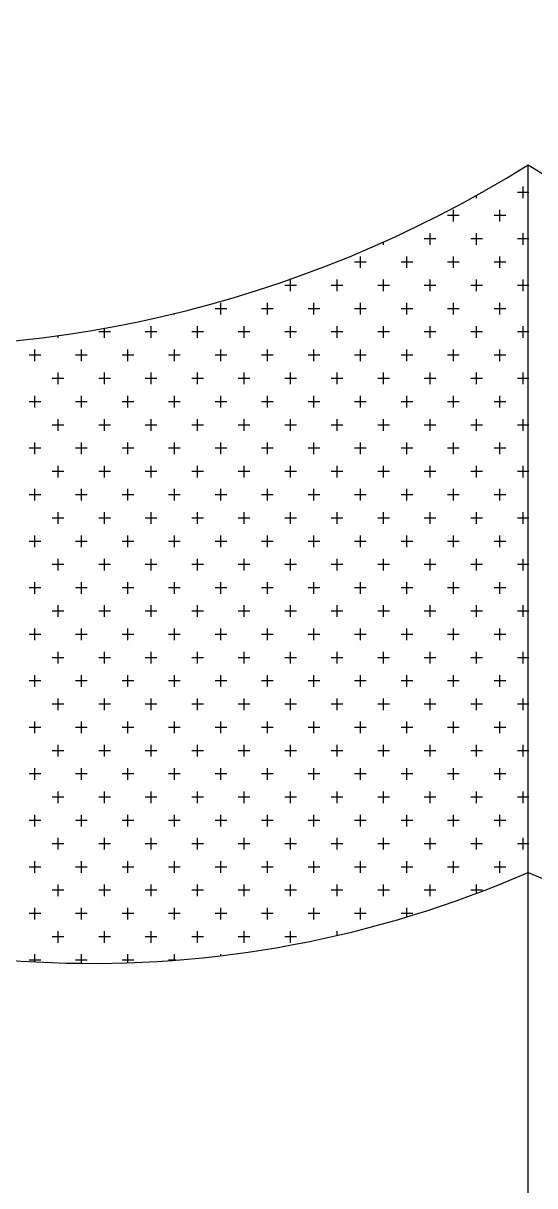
# Model space of a CAD drawing. Header units: millimetres. Extents: x 15433 to 243506, y 235846 to 321695.
# Drawn here: x 133375 to 134475, y 242737 to 245235 of the extents above; entities that cross this region are included whole.
import ezdxf

# ---------------------------------------------------------------- set-up
doc = ezdxf.new("R2010")
doc.units = ezdxf.units.MM

# ---------------------------------------------------------------- blocks, each defined once
blk = doc.blocks.new('A$C5C8F31CE')
for p, q in [((3130.4, 3171.8), (3130.4, 4692.5)), ((3130.4, 1850.7), (3130.4, 3171.8))]:
    blk.add_line(p, q)
at = {"color": 0}
for p, q in [((3019.6, 4620.7), (3019.6, 4627.1)), ((3032.1, 4633.2), (3030.4, 4633.2)), ((3132.1, 4633.2), (3107.1, 4633.2)), ((3119.6, 4620.7), (3119.6, 4645.7)), ((2982.1, 4583.2), (2957.1, 4583.2)), ((2969.6, 4570.7), (2969.6, 4595.7)), ((3082.1, 4583.2), (3057.1, 4583.2)), ((3069.6, 4570.7), (3069.6, 4595.7)), ((2819.6, 4520.7), (2819.6, 4526.8)), ((2932.1, 4533.2), (2907.1, 4533.2)), ((2919.6, 4520.7), (2919.6, 4545.7)), ((3032.1, 4533.2), (3007.1, 4533.2)), ((3019.6, 4520.7), (3019.6, 4545.7)), ((3132.1, 4533.2), (3107.1, 4533.2)), ((3119.6, 4520.7), (3119.6, 4545.7)), ((2782.1, 4483.2), (2757.1, 4483.2)), ((2769.6, 4470.7), (2769.6, 4495.7)), ((2882.1, 4483.2), (2857.1, 4483.2)), ((2869.6, 4470.7), (2869.6, 4495.7)), ((2982.1, 4483.2), (2957.1, 4483.2)), ((2969.6, 4470.7), (2969.6, 4495.7)), ((3082.1, 4483.2), (3057.1, 4483.2)), ((3069.6, 4470.7), (3069.6, 4495.7)), ((2632.1, 4433.2), (2607.1, 4433.2)), ((2619.6, 4420.7), (2619.6, 4445.7)), ((2732.1, 4433.2), (2707.1, 4433.2)), ((2719.6, 4420.7), (2719.6, 4445.7)), ((2832.1, 4433.2), (2807.1, 4433.2)), ((2819.6, 4420.7), (2819.6, 4445.7)), ((2932.1, 4433.2), (2907.1, 4433.2)), ((2919.6, 4420.7), (2919.6, 4445.7)), ((3032.1, 4433.2), (3007.1, 4433.2)), ((3019.6, 4420.7), (3019.6, 4445.7)), ((3132.1, 4433.2), (3107.1, 4433.2)), ((3119.6, 4420.7), (3119.6, 4445.7)), ((2369.6, 4370.7), (2369.6, 4372.9)), ((2482.1, 4383.2), (2457.1, 4383.2)), ((2469.6, 4370.7), (2469.6, 4395.7)), ((2582.1, 4383.2), (2557.1, 4383.2)), ((2569.6, 4370.7), (2569.6, 4395.7)), ((2682.1, 4383.2), (2657.1, 4383.2)), ((2669.6, 4370.7), (2669.6, 4395.7)), ((2782.1, 4383.2), (2757.1, 4383.2)), ((2769.6, 4370.7), (2769.6, 4395.7)), ((2882.1, 4383.2), (2857.1, 4383.2)), ((2869.6, 4370.7), (2869.6, 4395.7)), ((2982.1, 4383.2), (2957.1, 4383.2)), ((2969.6, 4370.7), (2969.6, 4395.7)), ((3082.1, 4383.2), (3057.1, 4383.2)), ((3069.6, 4370.7), (3069.6, 4395.7)), ((2119.6, 4320.7), (2119.6, 4325.4)), ((2232.1, 4333.2), (2207.1, 4333.2)), ((2219.6, 4320.7), (2219.6, 4341.4)), ((2332.1, 4333.2), (2307.1, 4333.2)), ((2319.6, 4320.7), (2319.6, 4345.7)), ((2432.1, 4333.2), (2407.1, 4333.2)), ((2419.6, 4320.7), (2419.6, 4345.7)), ((2532.1, 4333.2), (2507.1, 4333.2)), ((2519.6, 4320.7), (2519.6, 4345.7)), ((2632.1, 4333.2), (2607.1, 4333.2)), ((2619.6, 4320.7), (2619.6, 4345.7)), ((2732.1, 4333.2), (2707.1, 4333.2)), ((2719.6, 4320.7), (2719.6, 4345.7)), ((2832.1, 4333.2), (2807.1, 4333.2)), ((2819.6, 4320.7), (2819.6, 4345.7)), ((2932.1, 4333.2), (2907.1, 4333.2)), ((2919.6, 4320.7), (2919.6, 4345.7)), ((3032.1, 4333.2), (3007.1, 4333.2)), ((3019.6, 4320.7), (3019.6, 4345.7)), ((3132.1, 4333.2), (3107.1, 4333.2)), ((3119.6, 4320.7), (3119.6, 4345.7)), ((2082.1, 4283.2), (2057.1, 4283.2)), ((2069.6, 4270.7), (2069.6, 4295.7)), ((2182.1, 4283.2), (2157.1, 4283.2)), ((2169.6, 4270.7), (2169.6, 4295.7)), ((2282.1, 4283.2), (2257.1, 4283.2)), ((2269.6, 4270.7), (2269.6, 4295.7)), ((2382.1, 4283.2), (2357.1, 4283.2)), ((2369.6, 4270.7), (2369.6, 4295.7)), ((2482.1, 4283.2), (2457.1, 4283.2)), ((2469.6, 4270.7), (2469.6, 4295.7)), ((2582.1, 4283.2), (2557.1, 4283.2)), ((2569.6, 4270.7), (2569.6, 4295.7)), ((2682.1, 4283.2), (2657.1, 4283.2)), ((2669.6, 4270.7), (2669.6, 4295.7)), ((2782.1, 4283.2), (2757.1, 4283.2)), ((2769.6, 4270.7), (2769.6, 4295.7)), ((2882.1, 4283.2), (2857.1, 4283.2)), ((2869.6, 4270.7), (2869.6, 4295.7)), ((2982.1, 4283.2), (2957.1, 4283.2)), ((2969.6, 4270.7), (2969.6, 4295.7)), ((3082.1, 4283.2), (3057.1, 4283.2)), ((3069.6, 4270.7), (3069.6, 4295.7)), ((2132.1, 4233.2), (2107.1, 4233.2)), ((2119.6, 4220.7), (2119.6, 4245.7)), ((2232.1, 4233.2), (2207.1, 4233.2)), ((2219.6, 4220.7), (2219.6, 4245.7)), ((2332.1, 4233.2), (2307.1, 4233.2)), ((2319.6, 4220.7), (2319.6, 4245.7)), ((2432.1, 4233.2), (2407.1, 4233.2)), ((2419.6, 4220.7), (2419.6, 4245.7)), ((2532.1, 4233.2), (2507.1, 4233.2)), ((2519.6, 4220.7), (2519.6, 4245.7)), ((2632.1, 4233.2), (2607.1, 4233.2)), ((2619.6, 4220.7), (2619.6, 4245.7)), ((2732.1, 4233.2), (2707.1, 4233.2)), ((2719.6, 4220.7), (2719.6, 4245.7)), ((2832.1, 4233.2), (2807.1, 4233.2)), ((2819.6, 4220.7), (2819.6, 4245.7)), ((2932.1, 4233.2), (2907.1, 4233.2)), ((2919.6, 4220.7), (2919.6, 4245.7)), ((3032.1, 4233.2), (3007.1, 4233.2)), ((3019.6, 4220.7), (3019.6, 4245.7)), ((3132.1, 4233.2), (3107.1, 4233.2)), ((3119.6, 4220.7), (3119.6, 4245.7)), ((2082.1, 4183.2), (2057.1, 4183.2)), ((2069.6, 4170.7), (2069.6, 4195.7)), ((2182.1, 4183.2), (2157.1, 4183.2)), ((2169.6, 4170.7), (2169.6, 4195.7)), ((2282.1, 4183.2), (2257.1, 4183.2)), ((2269.6, 4170.7), (2269.6, 4195.7)), ((2382.1, 4183.2), (2357.1, 4183.2)), ((2369.6, 4170.7), (2369.6, 4195.7)), ((2482.1, 4183.2), (2457.1, 4183.2)), ((2469.6, 4170.7), (2469.6, 4195.7)), ((2582.1, 4183.2), (2557.1, 4183.2)), ((2569.6, 4170.7), (2569.6, 4195.7)), ((2682.1, 4183.2), (2657.1, 4183.2)), ((2669.6, 4170.7), (2669.6, 4195.7)), ((2782.1, 4183.2), (2757.1, 4183.2)), ((2769.6, 4170.7), (2769.6, 4195.7)), ((2882.1, 4183.2), (2857.1, 4183.2)), ((2869.6, 4170.7), (2869.6, 4195.7)), ((2982.1, 4183.2), (2957.1, 4183.2)), ((2969.6, 4170.7), (2969.6, 4195.7)), ((3082.1, 4183.2), (3057.1, 4183.2)), ((3069.6, 4170.7), (3069.6, 4195.7)), ((2132.1, 4133.2), (2107.1, 4133.2)), ((2119.6, 4120.7), (2119.6, 4145.7)), ((2232.1, 4133.2), (2207.1, 4133.2)), ((2219.6, 4120.7), (2219.6, 4145.7)), ((2332.1, 4133.2), (2307.1, 4133.2)), ((2319.6, 4120.7), (2319.6, 4145.7)), ((2432.1, 4133.2), (2407.1, 4133.2)), ((2419.6, 4120.7), (2419.6, 4145.7)), ((2532.1, 4133.2), (2507.1, 4133.2)), ((2519.6, 4120.7), (2519.6, 4145.7)), ((2632.1, 4133.2), (2607.1, 4133.2)), ((2619.6, 4120.7), (2619.6, 4145.7)), ((2732.1, 4133.2), (2707.1, 4133.2)), ((2719.6, 4120.7), (2719.6, 4145.7)), ((2832.1, 4133.2), (2807.1, 4133.2)), ((2819.6, 4120.7), (2819.6, 4145.7)), ((2932.1, 4133.2), (2907.1, 4133.2)), ((2919.6, 4120.7), (2919.6, 4145.7)), ((3032.1, 4133.2), (3007.1, 4133.2)), ((3019.6, 4120.7), (3019.6, 4145.7)), ((3132.1, 4133.2), (3107.1, 4133.2)), ((3119.6, 4120.7), (3119.6, 4145.7)), ((2082.1, 4083.2), (2057.1, 4083.2)), ((2069.6, 4070.7), (2069.6, 4095.7)), ((2182.1, 4083.2), (2157.1, 4083.2)), ((2169.6, 4070.7), (2169.6, 4095.7)), ((2282.1, 4083.2), (2257.1, 4083.2)), ((2269.6, 4070.7), (2269.6, 4095.7)), ((2382.1, 4083.2), (2357.1, 4083.2)), ((2369.6, 4070.7), (2369.6, 4095.7)), ((2482.1, 4083.2), (2457.1, 4083.2)), ((2469.6, 4070.7), (2469.6, 4095.7)), ((2582.1, 4083.2), (2557.1, 4083.2)), ((2569.6, 4070.7), (2569.6, 4095.7)), ((2682.1, 4083.2), (2657.1, 4083.2)), ((2669.6, 4070.7), (2669.6, 4095.7)), ((2782.1, 4083.2), (2757.1, 4083.2)), ((2769.6, 4070.7), (2769.6, 4095.7)), ((2882.1, 4083.2), (2857.1, 4083.2)), ((2869.6, 4070.7), (2869.6, 4095.7)), ((2982.1, 4083.2), (2957.1, 4083.2)), ((2969.6, 4070.7), (2969.6, 4095.7)), ((3082.1, 4083.2), (3057.1, 4083.2)), ((3069.6, 4070.7), (3069.6, 4095.7)), ((2132.1, 4033.2), (2107.1, 4033.2)), ((2119.6, 4020.7), (2119.6, 4045.7)), ((2232.1, 4033.2), (2207.1, 4033.2)), ((2219.6, 4020.7), (2219.6, 4045.7)), ((2332.1, 4033.2), (2307.1, 4033.2)), ((2319.6, 4020.7), (2319.6, 4045.7)), ((2432.1, 4033.2), (2407.1, 4033.2)), ((2419.6, 4020.7), (2419.6, 4045.7)), ((2532.1, 4033.2), (2507.1, 4033.2)), ((2519.6, 4020.7), (2519.6, 4045.7)), ((2632.1, 4033.2), (2607.1, 4033.2)), ((2619.6, 4020.7), (2619.6, 4045.7)), ((2732.1, 4033.2), (2707.1, 4033.2)), ((2719.6, 4020.7), (2719.6, 4045.7)), ((2832.1, 4033.2), (2807.1, 4033.2)), ((2819.6, 4020.7), (2819.6, 4045.7)), ((2932.1, 4033.2), (2907.1, 4033.2)), ((2919.6, 4020.7), (2919.6, 4045.7)), ((3032.1, 4033.2), (3007.1, 4033.2)), ((3019.6, 4020.7), (3019.6, 4045.7)), ((3132.1, 4033.2), (3107.1, 4033.2)), ((3119.6, 4020.7), (3119.6, 4045.7)), ((2082.1, 3983.2), (2057.1, 3983.2)), ((2069.6, 3970.7), (2069.6, 3995.7)), ((2182.1, 3983.2), (2157.1, 3983.2)), ((2169.6, 3970.7), (2169.6, 3995.7)), ((2282.1, 3983.2), (2257.1, 3983.2)), ((2269.6, 3970.7), (2269.6, 3995.7)), ((2382.1, 3983.2), (2357.1, 3983.2)), ((2369.6, 3970.7), (2369.6, 3995.7)), ((2482.1, 3983.2), (2457.1, 3983.2)), ((2469.6, 3970.7), (2469.6, 3995.7)), ((2582.1, 3983.2), (2557.1, 3983.2)), ((2569.6, 3970.7), (2569.6, 3995.7)), ((2682.1, 3983.2), (2657.1, 3983.2)), ((2669.6, 3970.7), (2669.6, 3995.7)), ((2782.1, 3983.2), (2757.1, 3983.2)), ((2769.6, 3970.7), (2769.6, 3995.7)), ((2882.1, 3983.2), (2857.1, 3983.2)), ((2869.6, 3970.7), (2869.6, 3995.7)), ((2982.1, 3983.2), (2957.1, 3983.2)), ((2969.6, 3970.7), (2969.6, 3995.7)), ((3082.1, 3983.2), (3057.1, 3983.2)), ((3069.6, 3970.7), (3069.6, 3995.7)), ((2132.1, 3933.2), (2107.1, 3933.2)), ((2119.6, 3920.7), (2119.6, 3945.7)), ((2232.1, 3933.2), (2207.1, 3933.2)), ((2219.6, 3920.7), (2219.6, 3945.7)), ((2332.1, 3933.2), (2307.1, 3933.2)), ((2319.6, 3920.7), (2319.6, 3945.7)), ((2432.1, 3933.2), (2407.1, 3933.2)), ((2419.6, 3920.7), (2419.6, 3945.7)), ((2532.1, 3933.2), (2507.1, 3933.2)), ((2519.6, 3920.7), (2519.6, 3945.7)), ((2632.1, 3933.2), (2607.1, 3933.2)), ((2619.6, 3920.7), (2619.6, 3945.7)), ((2732.1, 3933.2), (2707.1, 3933.2)), ((2719.6, 3920.7), (2719.6, 3945.7)), ((2832.1, 3933.2), (2807.1, 3933.2)), ((2819.6, 3920.7), (2819.6, 3945.7)), ((2932.1, 3933.2), (2907.1, 3933.2)), ((2919.6, 3920.7), (2919.6, 3945.7)), ((3032.1, 3933.2), (3007.1, 3933.2)), ((3019.6, 3920.7), (3019.6, 3945.7)), ((3132.1, 3933.2), (3107.1, 3933.2)), ((3119.6, 3920.7), (3119.6, 3945.7)), ((2082.1, 3883.2), (2057.1, 3883.2)), ((2069.6, 3870.7), (2069.6, 3895.7)), ((2182.1, 3883.2), (2157.1, 3883.2)), ((2169.6, 3870.7), (2169.6, 3895.7)), ((2282.1, 3883.2), (2257.1, 3883.2)), ((2269.6, 3870.7), (2269.6, 3895.7)), ((2382.1, 3883.2), (2357.1, 3883.2)), ((2369.6, 3870.7), (2369.6, 3895.7)), ((2482.1, 3883.2), (2457.1, 3883.2)), ((2469.6, 3870.7), (2469.6, 3895.7)), ((2582.1, 3883.2), (2557.1, 3883.2)), ((2569.6, 3870.7), (2569.6, 3895.7)), ((2682.1, 3883.2), (2657.1, 3883.2)), ((2669.6, 3870.7), (2669.6, 3895.7)), ((2782.1, 3883.2), (2757.1, 3883.2)), ((2769.6, 3870.7), (2769.6, 3895.7)), ((2882.1, 3883.2), (2857.1, 3883.2)), ((2869.6, 3870.7), (2869.6, 3895.7)), ((2982.1, 3883.2), (2957.1, 3883.2)), ((2969.6, 3870.7), (2969.6, 3895.7)), ((3082.1, 3883.2), (3057.1, 3883.2)), ((3069.6, 3870.7), (3069.6, 3895.7)), ((2132.1, 3833.2), (2107.1, 3833.2)), ((2119.6, 3820.7), (2119.6, 3845.7)), ((2232.1, 3833.2), (2207.1, 3833.2)), ((2219.6, 3820.7), (2219.6, 3845.7)), ((2332.1, 3833.2), (2307.1, 3833.2)), ((2319.6, 3820.7), (2319.6, 3845.7)), ((2432.1, 3833.2), (2407.1, 3833.2)), ((2419.6, 3820.7), (2419.6, 3845.7)), ((2532.1, 3833.2), (2507.1, 3833.2)), ((2519.6, 3820.7), (2519.6, 3845.7)), ((2632.1, 3833.2), (2607.1, 3833.2)), ((2619.6, 3820.7), (2619.6, 3845.7)), ((2732.1, 3833.2), (2707.1, 3833.2)), ((2719.6, 3820.7), (2719.6, 3845.7)), ((2832.1, 3833.2), (2807.1, 3833.2)), ((2819.6, 3820.7), (2819.6, 3845.7)), ((2932.1, 3833.2), (2907.1, 3833.2)), ((2919.6, 3820.7), (2919.6, 3845.7)), ((3032.1, 3833.2), (3007.1, 3833.2)), ((3019.6, 3820.7), (3019.6, 3845.7)), ((3132.1, 3833.2), (3107.1, 3833.2)), ((3119.6, 3820.7), (3119.6, 3845.7)), ((2082.1, 3783.2), (2057.1, 3783.2)), ((2069.6, 3770.7), (2069.6, 3795.7)), ((2182.1, 3783.2), (2157.1, 3783.2)), ((2169.6, 3770.7), (2169.6, 3795.7)), ((2282.1, 3783.2), (2257.1, 3783.2)), ((2269.6, 3770.7), (2269.6, 3795.7)), ((2382.1, 3783.2), (2357.1, 3783.2)), ((2369.6, 3770.7), (2369.6, 3795.7)), ((2482.1, 3783.2), (2457.1, 3783.2)), ((2469.6, 3770.7), (2469.6, 3795.7)), ((2582.1, 3783.2), (2557.1, 3783.2)), ((2569.6, 3770.7), (2569.6, 3795.7)), ((2682.1, 3783.2), (2657.1, 3783.2)), ((2669.6, 3770.7), (2669.6, 3795.7)), ((2782.1, 3783.2), (2757.1, 3783.2)), ((2769.6, 3770.7), (2769.6, 3795.7)), ((2882.1, 3783.2), (2857.1, 3783.2)), ((2869.6, 3770.7), (2869.6, 3795.7)), ((2982.1, 3783.2), (2957.1, 3783.2)), ((2969.6, 3770.7), (2969.6, 3795.7)), ((3082.1, 3783.2), (3057.1, 3783.2)), ((3069.6, 3770.7), (3069.6, 3795.7)), ((2132.1, 3733.2), (2107.1, 3733.2)), ((2119.6, 3720.7), (2119.6, 3745.7)), ((2232.1, 3733.2), (2207.1, 3733.2)), ((2219.6, 3720.7), (2219.6, 3745.7)), ((2332.1, 3733.2), (2307.1, 3733.2)), ((2319.6, 3720.7), (2319.6, 3745.7)), ((2432.1, 3733.2), (2407.1, 3733.2)), ((2419.6, 3720.7), (2419.6, 3745.7)), ((2532.1, 3733.2), (2507.1, 3733.2)), ((2519.6, 3720.7), (2519.6, 3745.7)), ((2632.1, 3733.2), (2607.1, 3733.2)), ((2619.6, 3720.7), (2619.6, 3745.7)), ((2732.1, 3733.2), (2707.1, 3733.2)), ((2719.6, 3720.7), (2719.6, 3745.7)), ((2832.1, 3733.2), (2807.1, 3733.2)), ((2819.6, 3720.7), (2819.6, 3745.7)), ((2932.1, 3733.2), (2907.1, 3733.2)), ((2919.6, 3720.7), (2919.6, 3745.7)), ((3032.1, 3733.2), (3007.1, 3733.2)), ((3019.6, 3720.7), (3019.6, 3745.7)), ((3132.1, 3733.2), (3107.1, 3733.2)), ((3119.6, 3720.7), (3119.6, 3745.7)), ((2082.1, 3683.2), (2057.1, 3683.2)), ((2069.6, 3670.7), (2069.6, 3695.7)), ((2182.1, 3683.2), (2157.1, 3683.2)), ((2169.6, 3670.7), (2169.6, 3695.7)), ((2282.1, 3683.2), (2257.1, 3683.2)), ((2269.6, 3670.7), (2269.6, 3695.7)), ((2382.1, 3683.2), (2357.1, 3683.2)), ((2369.6, 3670.7), (2369.6, 3695.7)), ((2482.1, 3683.2), (2457.1, 3683.2)), ((2469.6, 3670.7), (2469.6, 3695.7)), ((2582.1, 3683.2), (2557.1, 3683.2)), ((2569.6, 3670.7), (2569.6, 3695.7)), ((2682.1, 3683.2), (2657.1, 3683.2)), ((2669.6, 3670.7), (2669.6, 3695.7)), ((2782.1, 3683.2), (2757.1, 3683.2)), ((2769.6, 3670.7), (2769.6, 3695.7)), ((2882.1, 3683.2), (2857.1, 3683.2)), ((2869.6, 3670.7), (2869.6, 3695.7)), ((2982.1, 3683.2), (2957.1, 3683.2)), ((2969.6, 3670.7), (2969.6, 3695.7)), ((3082.1, 3683.2), (3057.1, 3683.2)), ((3069.6, 3670.7), (3069.6, 3695.7)), ((2132.1, 3633.2), (2107.1, 3633.2)), ((2119.6, 3620.7), (2119.6, 3645.7)), ((2232.1, 3633.2), (2207.1, 3633.2)), ((2219.6, 3620.7), (2219.6, 3645.7)), ((2332.1, 3633.2), (2307.1, 3633.2)), ((2319.6, 3620.7), (2319.6, 3645.7)), ((2432.1, 3633.2), (2407.1, 3633.2)), ((2419.6, 3620.7), (2419.6, 3645.7)), ((2532.1, 3633.2), (2507.1, 3633.2)), ((2519.6, 3620.7), (2519.6, 3645.7)), ((2632.1, 3633.2), (2607.1, 3633.2)), ((2619.6, 3620.7), (2619.6, 3645.7)), ((2732.1, 3633.2), (2707.1, 3633.2)), ((2719.6, 3620.7), (2719.6, 3645.7)), ((2832.1, 3633.2), (2807.1, 3633.2)), ((2819.6, 3620.7), (2819.6, 3645.7)), ((2932.1, 3633.2), (2907.1, 3633.2)), ((2919.6, 3620.7), (2919.6, 3645.7)), ((3032.1, 3633.2), (3007.1, 3633.2)), ((3019.6, 3620.7), (3019.6, 3645.7)), ((3132.1, 3633.2), (3107.1, 3633.2)), ((3119.6, 3620.7), (3119.6, 3645.7)), ((2082.1, 3583.2), (2057.1, 3583.2)), ((2069.6, 3570.7), (2069.6, 3595.7)), ((2182.1, 3583.2), (2157.1, 3583.2)), ((2169.6, 3570.7), (2169.6, 3595.7)), ((2282.1, 3583.2), (2257.1, 3583.2)), ((2269.6, 3570.7), (2269.6, 3595.7)), ((2382.1, 3583.2), (2357.1, 3583.2)), ((2369.6, 3570.7), (2369.6, 3595.7)), ((2482.1, 3583.2), (2457.1, 3583.2)), ((2469.6, 3570.7), (2469.6, 3595.7)), ((2582.1, 3583.2), (2557.1, 3583.2)), ((2569.6, 3570.7), (2569.6, 3595.7)), ((2682.1, 3583.2), (2657.1, 3583.2)), ((2669.6, 3570.7), (2669.6, 3595.7)), ((2782.1, 3583.2), (2757.1, 3583.2)), ((2769.6, 3570.7), (2769.6, 3595.7)), ((2882.1, 3583.2), (2857.1, 3583.2)), ((2869.6, 3570.7), (2869.6, 3595.7)), ((2982.1, 3583.2), (2957.1, 3583.2)), ((2969.6, 3570.7), (2969.6, 3595.7)), ((3082.1, 3583.2), (3057.1, 3583.2)), ((3069.6, 3570.7), (3069.6, 3595.7)), ((2132.1, 3533.2), (2107.1, 3533.2)), ((2119.6, 3520.7), (2119.6, 3545.7)), ((2232.1, 3533.2), (2207.1, 3533.2)), ((2219.6, 3520.7), (2219.6, 3545.7)), ((2332.1, 3533.2), (2307.1, 3533.2)), ((2319.6, 3520.7), (2319.6, 3545.7)), ((2432.1, 3533.2), (2407.1, 3533.2)), ((2419.6, 3520.7), (2419.6, 3545.7)), ((2532.1, 3533.2), (2507.1, 3533.2)), ((2519.6, 3520.7), (2519.6, 3545.7)), ((2632.1, 3533.2), (2607.1, 3533.2)), ((2619.6, 3520.7), (2619.6, 3545.7)), ((2732.1, 3533.2), (2707.1, 3533.2)), ((2719.6, 3520.7), (2719.6, 3545.7)), ((2832.1, 3533.2), (2807.1, 3533.2)), ((2819.6, 3520.7), (2819.6, 3545.7)), ((2932.1, 3533.2), (2907.1, 3533.2)), ((2919.6, 3520.7), (2919.6, 3545.7)), ((3032.1, 3533.2), (3007.1, 3533.2)), ((3019.6, 3520.7), (3019.6, 3545.7)), ((3132.1, 3533.2), (3107.1, 3533.2)), ((3119.6, 3520.7), (3119.6, 3545.7)), ((2082.1, 3483.2), (2057.1, 3483.2)), ((2069.6, 3470.7), (2069.6, 3495.7)), ((2182.1, 3483.2), (2157.1, 3483.2)), ((2169.6, 3470.7), (2169.6, 3495.7)), ((2282.1, 3483.2), (2257.1, 3483.2)), ((2269.6, 3470.7), (2269.6, 3495.7)), ((2382.1, 3483.2), (2357.1, 3483.2)), ((2369.6, 3470.7), (2369.6, 3495.7)), ((2482.1, 3483.2), (2457.1, 3483.2)), ((2469.6, 3470.7), (2469.6, 3495.7)), ((2582.1, 3483.2), (2557.1, 3483.2)), ((2569.6, 3470.7), (2569.6, 3495.7)), ((2682.1, 3483.2), (2657.1, 3483.2)), ((2669.6, 3470.7), (2669.6, 3495.7)), ((2782.1, 3483.2), (2757.1, 3483.2)), ((2769.6, 3470.7), (2769.6, 3495.7)), ((2882.1, 3483.2), (2857.1, 3483.2)), ((2869.6, 3470.7), (2869.6, 3495.7)), ((2982.1, 3483.2), (2957.1, 3483.2)), ((2969.6, 3470.7), (2969.6, 3495.7)), ((3082.1, 3483.2), (3057.1, 3483.2)), ((3069.6, 3470.7), (3069.6, 3495.7)), ((2132.1, 3433.2), (2107.1, 3433.2)), ((2119.6, 3420.7), (2119.6, 3445.7)), ((2232.1, 3433.2), (2207.1, 3433.2)), ((2219.6, 3420.7), (2219.6, 3445.7)), ((2332.1, 3433.2), (2307.1, 3433.2)), ((2319.6, 3420.7), (2319.6, 3445.7)), ((2432.1, 3433.2), (2407.1, 3433.2)), ((2419.6, 3420.7), (2419.6, 3445.7)), ((2532.1, 3433.2), (2507.1, 3433.2)), ((2519.6, 3420.7), (2519.6, 3445.7)), ((2632.1, 3433.2), (2607.1, 3433.2)), ((2619.6, 3420.7), (2619.6, 3445.7)), ((2732.1, 3433.2), (2707.1, 3433.2)), ((2719.6, 3420.7), (2719.6, 3445.7)), ((2832.1, 3433.2), (2807.1, 3433.2)), ((2819.6, 3420.7), (2819.6, 3445.7)), ((2932.1, 3433.2), (2907.1, 3433.2)), ((2919.6, 3420.7), (2919.6, 3445.7)), ((3032.1, 3433.2), (3007.1, 3433.2)), ((3019.6, 3420.7), (3019.6, 3445.7)), ((3132.1, 3433.2), (3107.1, 3433.2)), ((3119.6, 3420.7), (3119.6, 3445.7)), ((2082.1, 3383.2), (2057.1, 3383.2)), ((2069.6, 3370.7), (2069.6, 3395.7)), ((2182.1, 3383.2), (2157.1, 3383.2)), ((2169.6, 3370.7), (2169.6, 3395.7)), ((2282.1, 3383.2), (2257.1, 3383.2)), ((2269.6, 3370.7), (2269.6, 3395.7)), ((2382.1, 3383.2), (2357.1, 3383.2)), ((2369.6, 3370.7), (2369.6, 3395.7)), ((2482.1, 3383.2), (2457.1, 3383.2)), ((2469.6, 3370.7), (2469.6, 3395.7)), ((2582.1, 3383.2), (2557.1, 3383.2)), ((2569.6, 3370.7), (2569.6, 3395.7)), ((2682.1, 3383.2), (2657.1, 3383.2)), ((2669.6, 3370.7), (2669.6, 3395.7)), ((2782.1, 3383.2), (2757.1, 3383.2)), ((2769.6, 3370.7), (2769.6, 3395.7)), ((2882.1, 3383.2), (2857.1, 3383.2)), ((2869.6, 3370.7), (2869.6, 3395.7)), ((2982.1, 3383.2), (2957.1, 3383.2)), ((2969.6, 3370.7), (2969.6, 3395.7)), ((3082.1, 3383.2), (3057.1, 3383.2)), ((3069.6, 3370.7), (3069.6, 3395.7)), ((2132.1, 3333.2), (2107.1, 3333.2)), ((2119.6, 3320.7), (2119.6, 3345.7)), ((2232.1, 3333.2), (2207.1, 3333.2)), ((2219.6, 3320.7), (2219.6, 3345.7)), ((2332.1, 3333.2), (2307.1, 3333.2)), ((2319.6, 3320.7), (2319.6, 3345.7)), ((2432.1, 3333.2), (2407.1, 3333.2)), ((2419.6, 3320.7), (2419.6, 3345.7)), ((2532.1, 3333.2), (2507.1, 3333.2)), ((2519.6, 3320.7), (2519.6, 3345.7)), ((2632.1, 3333.2), (2607.1, 3333.2)), ((2619.6, 3320.7), (2619.6, 3345.7)), ((2732.1, 3333.2), (2707.1, 3333.2)), ((2719.6, 3320.7), (2719.6, 3345.7)), ((2832.1, 3333.2), (2807.1, 3333.2)), ((2819.6, 3320.7), (2819.6, 3345.7)), ((2932.1, 3333.2), (2907.1, 3333.2)), ((2919.6, 3320.7), (2919.6, 3345.7)), ((3032.1, 3333.2), (3007.1, 3333.2)), ((3019.6, 3320.7), (3019.6, 3345.7)), ((3132.1, 3333.2), (3107.1, 3333.2)), ((3119.6, 3320.7), (3119.6, 3345.7)), ((2082.1, 3283.2), (2057.1, 3283.2)), ((2069.6, 3270.7), (2069.6, 3295.7)), ((2182.1, 3283.2), (2157.1, 3283.2)), ((2169.6, 3270.7), (2169.6, 3295.7)), ((2282.1, 3283.2), (2257.1, 3283.2)), ((2269.6, 3270.7), (2269.6, 3295.7)), ((2382.1, 3283.2), (2357.1, 3283.2)), ((2369.6, 3270.7), (2369.6, 3295.7)), ((2482.1, 3283.2), (2457.1, 3283.2)), ((2469.6, 3270.7), (2469.6, 3295.7)), ((2582.1, 3283.2), (2557.1, 3283.2)), ((2569.6, 3270.7), (2569.6, 3295.7)), ((2682.1, 3283.2), (2657.1, 3283.2)), ((2669.6, 3270.7), (2669.6, 3295.7)), ((2782.1, 3283.2), (2757.1, 3283.2)), ((2769.6, 3270.7), (2769.6, 3295.7)), ((2882.1, 3283.2), (2857.1, 3283.2)), ((2869.6, 3270.7), (2869.6, 3295.7)), ((2982.1, 3283.2), (2957.1, 3283.2)), ((2969.6, 3270.7), (2969.6, 3295.7)), ((3082.1, 3283.2), (3057.1, 3283.2)), ((3069.6, 3270.7), (3069.6, 3295.7)), ((2132.1, 3233.2), (2107.1, 3233.2)), ((2119.6, 3220.7), (2119.6, 3245.7)), ((2232.1, 3233.2), (2207.1, 3233.2)), ((2219.6, 3220.7), (2219.6, 3245.7)), ((2332.1, 3233.2), (2307.1, 3233.2)), ((2319.6, 3220.7), (2319.6, 3245.7)), ((2432.1, 3233.2), (2407.1, 3233.2)), ((2419.6, 3220.7), (2419.6, 3245.7)), ((2532.1, 3233.2), (2507.1, 3233.2)), ((2519.6, 3220.7), (2519.6, 3245.7)), ((2632.1, 3233.2), (2607.1, 3233.2)), ((2619.6, 3220.7), (2619.6, 3245.7)), ((2732.1, 3233.2), (2707.1, 3233.2)), ((2719.6, 3220.7), (2719.6, 3245.7)), ((2832.1, 3233.2), (2807.1, 3233.2)), ((2819.6, 3220.7), (2819.6, 3245.7)), ((2932.1, 3233.2), (2907.1, 3233.2)), ((2919.6, 3220.7), (2919.6, 3245.7)), ((3032.1, 3233.2), (3007.1, 3233.2)), ((3019.6, 3220.7), (3019.6, 3245.7)), ((3132.1, 3233.2), (3107.1, 3233.2)), ((3119.6, 3220.7), (3119.6, 3245.7)), ((2082.1, 3183.2), (2057.1, 3183.2)), ((2069.6, 3170.7), (2069.6, 3195.7)), ((2182.1, 3183.2), (2157.1, 3183.2)), ((2169.6, 3170.7), (2169.6, 3195.7)), ((2282.1, 3183.2), (2257.1, 3183.2)), ((2269.6, 3170.7), (2269.6, 3195.7)), ((2382.1, 3183.2), (2357.1, 3183.2)), ((2369.6, 3170.7), (2369.6, 3195.7)), ((2482.1, 3183.2), (2457.1, 3183.2)), ((2469.6, 3170.7), (2469.6, 3195.7)), ((2582.1, 3183.2), (2557.1, 3183.2)), ((2569.6, 3170.7), (2569.6, 3195.7)), ((2682.1, 3183.2), (2657.1, 3183.2)), ((2669.6, 3170.7), (2669.6, 3195.7)), ((2782.1, 3183.2), (2757.1, 3183.2)), ((2769.6, 3170.7), (2769.6, 3195.7)), ((2882.1, 3183.2), (2857.1, 3183.2)), ((2869.6, 3170.7), (2869.6, 3195.7)), ((2982.1, 3183.2), (2957.1, 3183.2)), ((2969.6, 3170.7), (2969.6, 3195.7)), ((3082.1, 3183.2), (3057.1, 3183.2)), ((3069.6, 3170.7), (3069.6, 3195.7)), ((2132.1, 3133.2), (2107.1, 3133.2)), ((2119.6, 3120.7), (2119.6, 3145.7)), ((2232.1, 3133.2), (2207.1, 3133.2)), ((2219.6, 3120.7), (2219.6, 3145.7)), ((2332.1, 3133.2), (2307.1, 3133.2)), ((2319.6, 3120.7), (2319.6, 3145.7)), ((2432.1, 3133.2), (2407.1, 3133.2)), ((2419.6, 3120.7), (2419.6, 3145.7)), ((2532.1, 3133.2), (2507.1, 3133.2)), ((2519.6, 3120.7), (2519.6, 3145.7)), ((2632.1, 3133.2), (2607.1, 3133.2)), ((2619.6, 3120.7), (2619.6, 3145.7)), ((2732.1, 3133.2), (2707.1, 3133.2)), ((2719.6, 3120.7), (2719.6, 3145.7)), ((2832.1, 3133.2), (2807.1, 3133.2)), ((2819.6, 3120.7), (2819.6, 3145.7)), ((2932.1, 3133.2), (2907.1, 3133.2)), ((2919.6, 3120.7), (2919.6, 3145.7)), ((3032.1, 3133.2), (3007.1, 3133.2)), ((3019.6, 3126.8), (3019.6, 3145.7)), ((2082.1, 3083.2), (2057.1, 3083.2)), ((2069.6, 3070.7), (2069.6, 3095.7)), ((2182.1, 3083.2), (2157.1, 3083.2)), ((2169.6, 3070.7), (2169.6, 3095.7)), ((2282.1, 3083.2), (2257.1, 3083.2)), ((2269.6, 3070.7), (2269.6, 3095.7)), ((2382.1, 3083.2), (2357.1, 3083.2)), ((2369.6, 3070.7), (2369.6, 3095.7)), ((2482.1, 3083.2), (2457.1, 3083.2)), ((2469.6, 3070.7), (2469.6, 3095.7)), ((2582.1, 3083.2), (2557.1, 3083.2)), ((2569.6, 3070.7), (2569.6, 3095.7)), ((2682.1, 3083.2), (2657.1, 3083.2)), ((2669.6, 3070.7), (2669.6, 3095.7)), ((2782.1, 3083.2), (2757.1, 3083.2)), ((2769.6, 3070.7), (2769.6, 3095.7)), ((2882.1, 3083.2), (2857.1, 3083.2)), ((2869.6, 3076), (2869.6, 3095.7)), ((2132.1, 3033.2), (2107.1, 3033.2)), ((2119.6, 3020.7), (2119.6, 3045.7)), ((2232.1, 3033.2), (2207.1, 3033.2)), ((2219.6, 3020.7), (2219.6, 3045.7)), ((2332.1, 3033.2), (2307.1, 3033.2)), ((2319.6, 3020.7), (2319.6, 3045.7)), ((2432.1, 3033.2), (2407.1, 3033.2)), ((2419.6, 3020.7), (2419.6, 3045.7)), ((2532.1, 3033.2), (2507.1, 3033.2)), ((2519.6, 3020.7), (2519.6, 3045.7)), ((2632.1, 3033.2), (2607.1, 3033.2)), ((2619.6, 3020.7), (2619.6, 3045.7)), ((2719.6, 3036.2), (2719.6, 3045.7)), ((2082.1, 2983.2), (2057.1, 2983.2)), ((2069.6, 2979.4), (2069.6, 2995.7)), ((2182.1, 2983.2), (2157.1, 2983.2)), ((2169.6, 2976.3), (2169.6, 2995.7)), ((2282.1, 2983.2), (2257.1, 2983.2)), ((2269.6, 2977.5), (2269.6, 2995.7)), ((2372.6, 2983.2), (2357.1, 2983.2)), ((2369.6, 2982.9), (2369.6, 2995.7)), ((2469.6, 2992.7), (2469.6, 2995.7))]:
    blk.add_line(p, q, dxfattribs=at)
for centre, radius, start, end in [((1763.2, 6882.2), 2581.5, 226.9202, 301.9812), ((4497.7, 6882.2), 2581.5, 238.0188, 313.0798), ((2192.1, 5324.7), 2348.5, 242.1664, 293.5495), ((4068.7, 5324.7), 2348.5, 246.4505, 297.8336)]:
    blk.add_arc(centre, radius, start, end)

msp = doc.modelspace()

# ---------------------------------------------------------------- block references
msp.add_blockref('A$C5C8F31CE', (131330.9, 240238.7))

doc.saveas('drawing.dxf')
